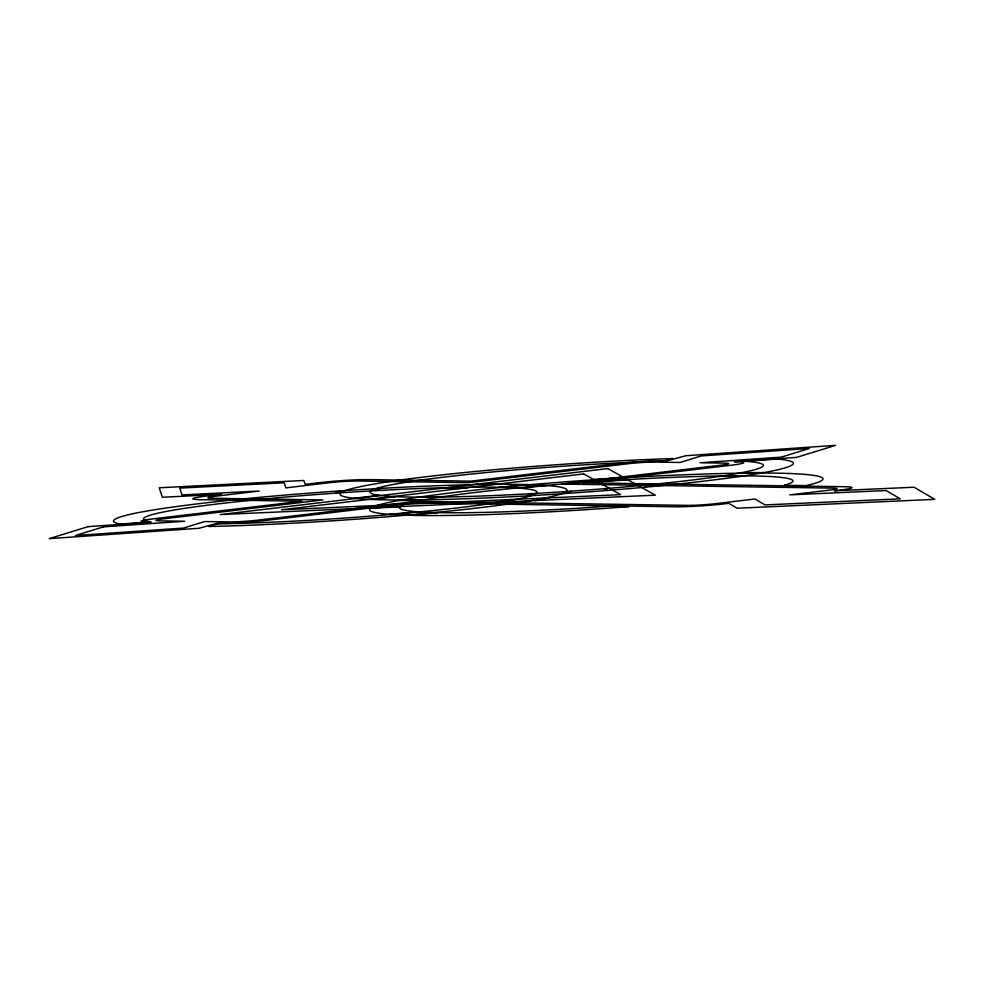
<?xml version="1.0" encoding="UTF-8"?>
<svg xmlns="http://www.w3.org/2000/svg" width="984" height="984" viewBox="0 0 984 984"><rect width="100%" height="100%" fill="white"/><g stroke="black" fill="none" stroke-linecap="round" stroke-linejoin="round"><path stroke-width="1.48" d="M354.166 498.273L379.123 495.309M371.804 499.466L395.617 496.637M378.053 505.136L406.318 503.869M370.611 508.211L399.848 506.908A197.181 12.73 -3.9 0 0 607.337 506.28L629.157 506.6A227.206 14.662 -3.9 0 1 369.689 509.208A227.206 14.662 -3.9 0 1 643.561 476.711A227.206 14.662 -3.9 0 1 806.081 485.616L784.273 485.284A197.181 12.73 -3.9 0 0 631.568 479.356A197.181 12.73 -3.9 0 0 399.91 506.834M643.315 485.272L646.513 487.068M604.385 488.691L607.472 490.426M421.57 500.29A232.212 14.981 -3.9 0 1 398.827 500.475M335.827 493.144A232.212 14.981 -3.9 0 1 340.353 490.893M531.274 493.685A192.175 12.398 -3.9 0 1 526.403 495.924M511.705 499.515A192.175 12.398 -3.9 0 1 495.899 502.283M417.327 511.742A192.175 12.398 -3.9 0 1 388.926 514.312M443.181 488.126A192.175 12.398 -3.9 0 1 467.892 487.658M519.158 488.15A192.175 12.398 -3.9 0 1 547.559 485.579M597.669 481.779A192.175 12.398 -3.9 0 1 628.063 479.884M719.365 476.416A192.175 12.398 -3.9 0 1 740.829 476.317M443.599 496.625A192.175 12.398 -3.9 0 1 422.124 496.711M375.654 490.647A192.175 12.398 -3.9 0 1 380.513 488.396M498.827 487.289A232.212 14.981 -3.9 0 1 527.658 484.608M593.549 479.466A232.212 14.981 -3.9 0 1 623.831 477.511M741.382 472.738A232.212 14.981 -3.9 0 1 764.125 472.554M571.089 491.188A232.212 14.981 -3.9 0 1 566.575 493.439M549.502 497.83A232.212 14.981 -3.9 0 1 534.718 500.561M437.659 512.615A232.212 14.981 -3.9 0 1 408.827 515.284M476.182 484.202A232.212 14.981 -3.9 0 1 499.761 483.882M88.166 526.625L49.2 538.642L198.965 528.273L217.353 523.303A35.03 2.263 -3.9 0 0 266.418 520.351L413.858 502.861L675.454 506.772A35.03 2.263 -3.9 0 0 724.519 503.833L728.701 503.328L737.077 508.224L934.8 499.355L914.013 487.228L834.37 490.795L838.54 490.303A35.03 2.263 -3.9 0 0 844.53 486.711L582.922 482.812L730.374 465.321A35.03 2.263 -3.9 0 0 736.352 461.73L734.199 461.693L796.597 457.376L835.564 445.358L685.799 455.727L667.41 460.697A35.03 2.263 -3.9 0 0 618.346 463.648L470.906 481.139L369.344 479.614A35.03 2.263 -3.9 0 0 320.28 482.566L305.138 484.362L303.872 480.475L159.236 487.769L162.335 497.264L221.388 494.288L206.246 496.084A35.03 2.263 -3.9 0 0 200.269 499.675L301.83 501.188L154.39 518.679A35.03 2.263 -3.9 0 0 148.412 522.27L150.564 522.307L88.166 526.625M103.554 526.858L75.411 535.53L183.577 528.051L204.684 521.532L229.149 521.901A20.024 1.292 -3.9 0 0 257.181 520.216L416.416 501.323L687.25 505.37A20.024 1.292 -3.9 0 0 715.294 503.697L754.876 498.999L765.011 504.903L900.311 498.839L886.08 490.536L789.721 494.866L829.315 490.167A20.024 1.292 -3.9 0 0 832.735 488.113L561.901 484.067L721.137 465.174A20.024 1.292 -3.9 0 0 724.556 463.132L700.091 462.763L781.21 457.142L809.352 448.47L701.186 455.949L680.079 462.468L655.615 462.099A20.024 1.292 -3.9 0 0 627.583 463.784L468.335 482.677L357.549 481.016A20.024 1.292 -3.9 0 0 329.505 482.701L285.864 487.879L284.216 482.812L179.752 488.076L181.991 494.94L259.124 491.053L215.484 496.231A20.024 1.292 -3.9 0 0 212.064 498.273L322.863 499.933L163.627 518.826A20.024 1.292 -3.9 0 0 160.208 520.868L184.672 521.237L103.554 526.858M217.169 523.906L208.768 526.501A227.206 14.662 -3.9 0 0 554.595 495.825A227.206 14.662 -3.9 0 0 350.144 490.241A227.206 14.662 -3.9 0 0 120.233 524.078L151.069 521.951A197.181 12.73 -3.9 0 1 348.041 492.32A197.181 12.73 -3.9 0 1 524.497 497.56A197.181 12.73 -3.9 0 1 217.169 523.906M672.613 458.544L664.581 461.029A197.181 12.73 -3.9 0 0 374.006 489.245A197.181 12.73 -3.9 0 0 589.318 489.86A197.181 12.73 -3.9 0 0 745.245 461.25L777.544 459.024A227.206 14.662 -3.9 0 1 586.772 492.012A227.206 14.662 -3.9 0 1 344.474 490.918A227.206 14.662 -3.9 0 1 672.613 458.544M607.903 468.581L220.232 514.571L655.356 495.186L607.903 468.581M583.672 473.919L281.399 509.786L620.658 494.657L583.672 473.919"/></g></svg>
